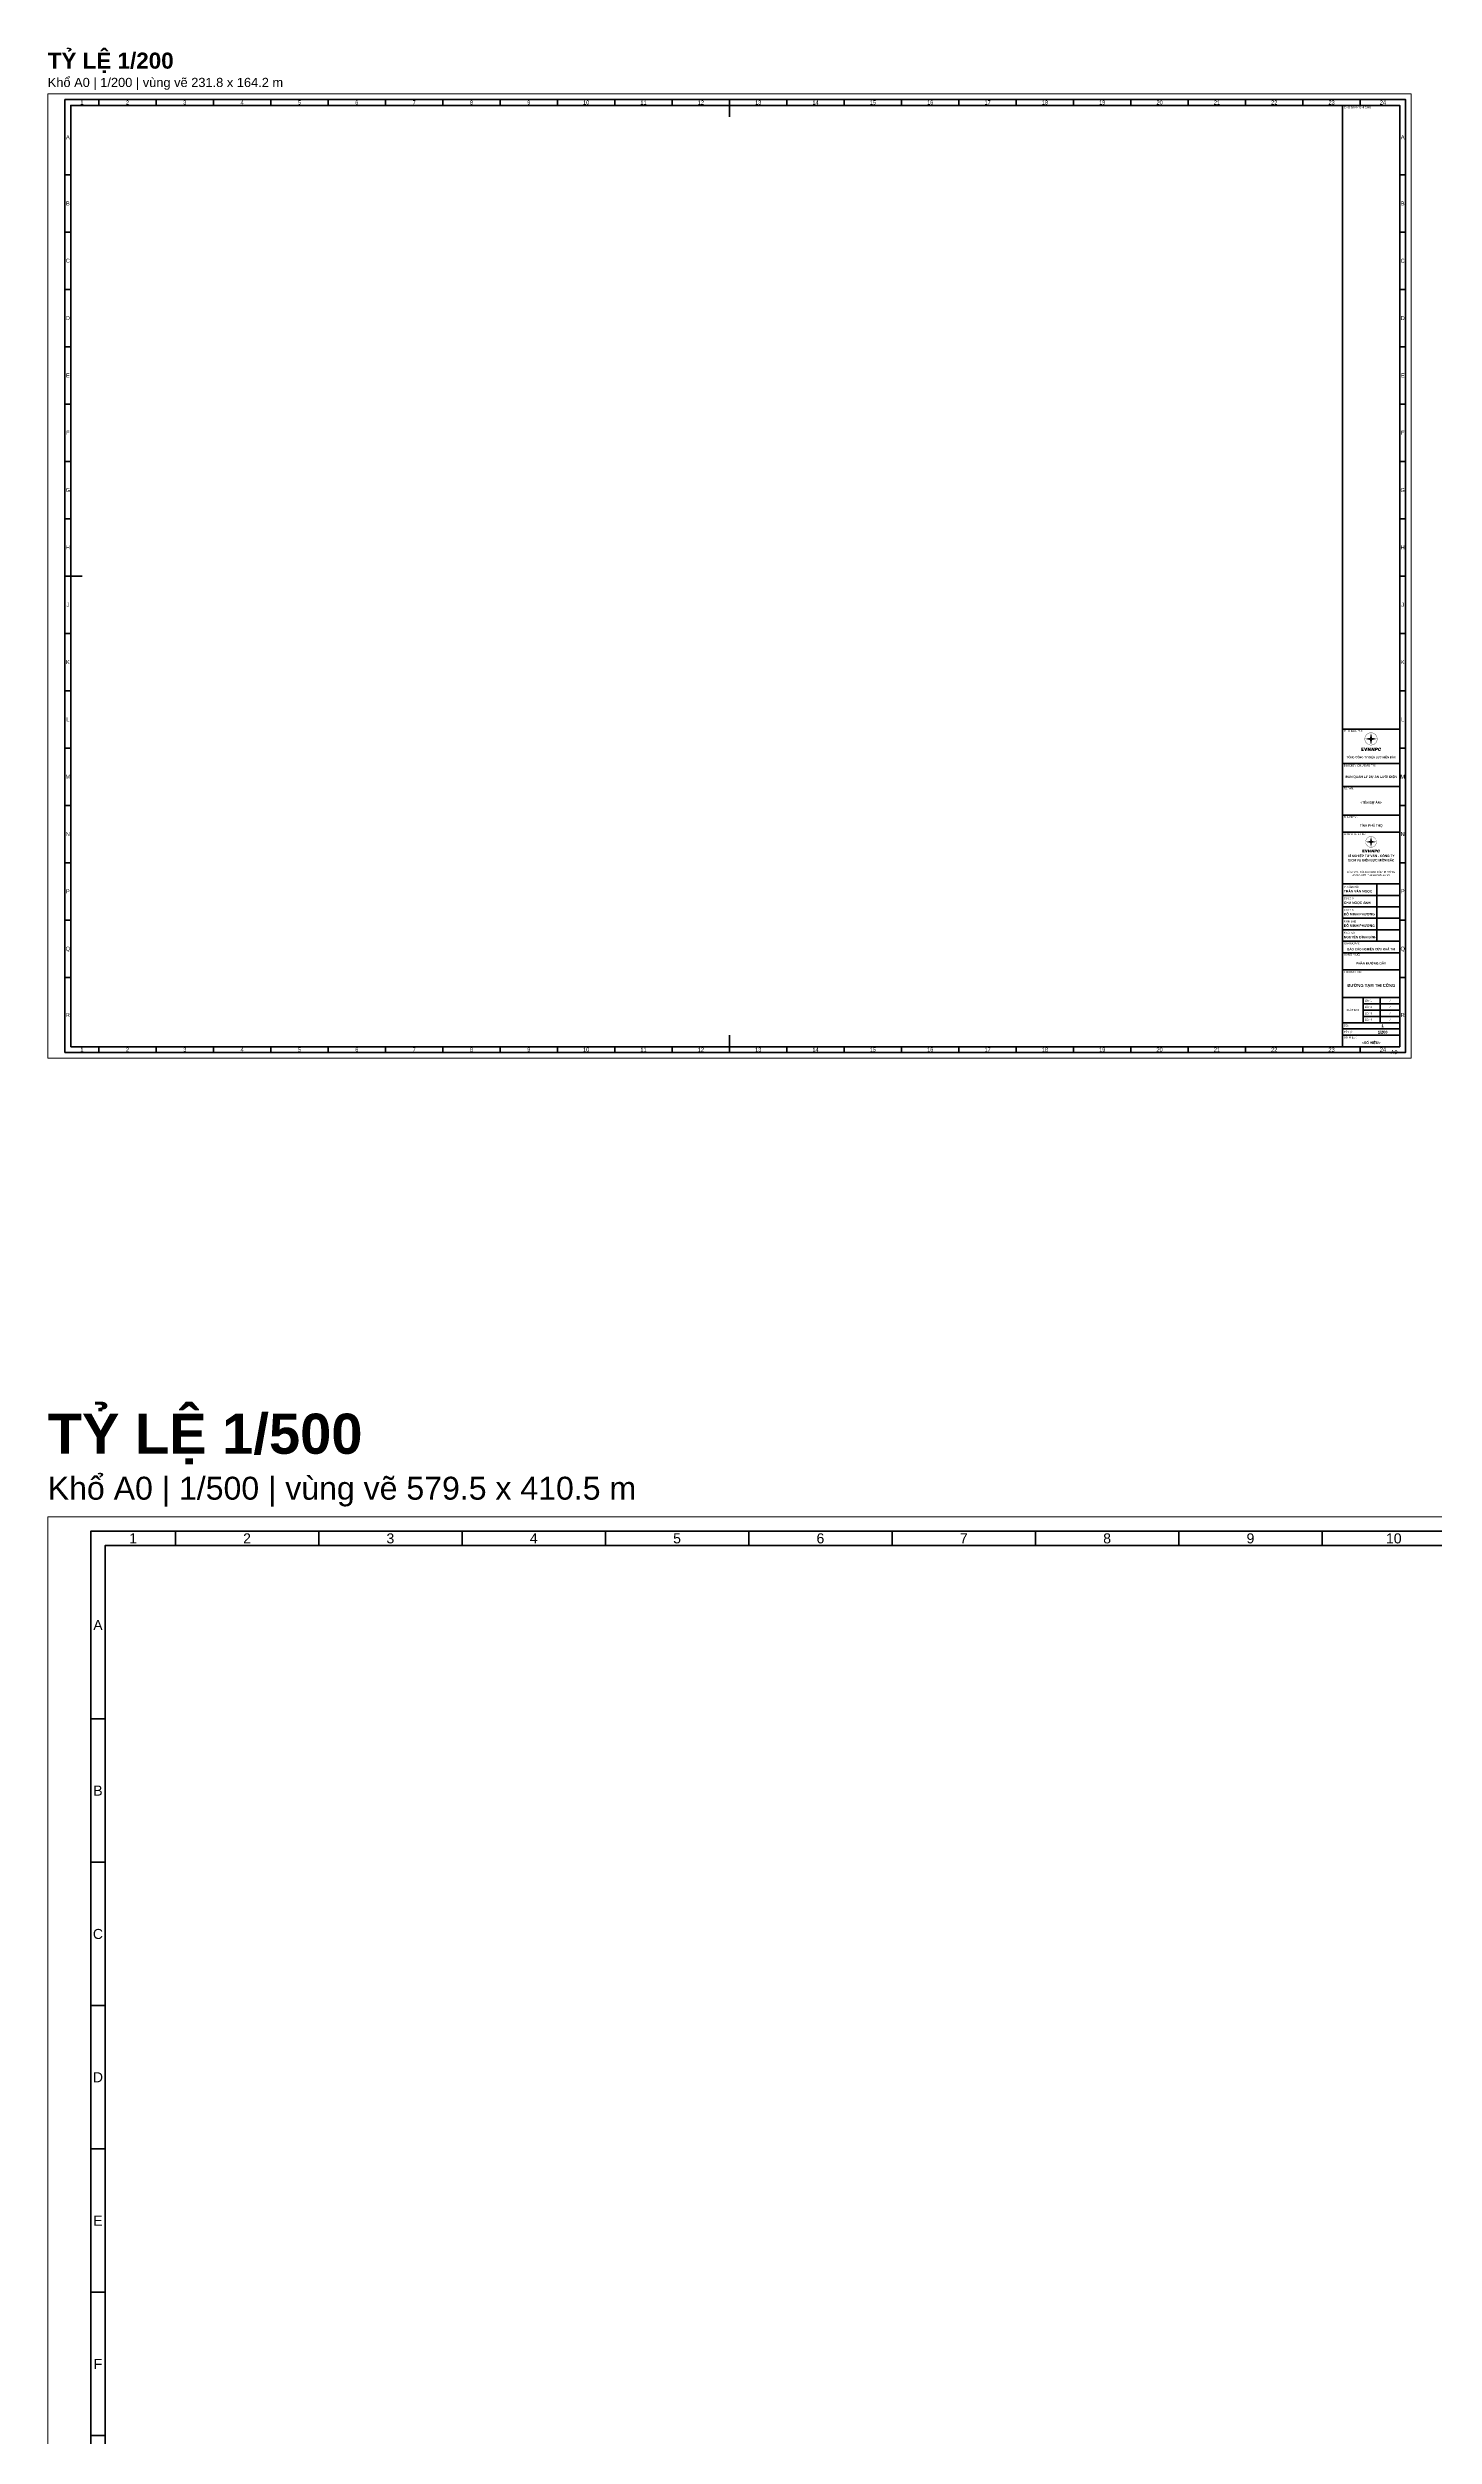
# Model space of a CAD drawing. Header units: metres. Extents: x 0 to 17070, y -8508 to 176.
# Drawn here: x 0 to 241.8, y -240.4 to 176.2 of the extents above; entities that cross this region are included whole.
import ezdxf
from ezdxf.enums import TextEntityAlignment as Align

# ---------------------------------------------------------------- set-up
doc = ezdxf.new("R2010")
doc.units = ezdxf.units.M
for name, color, linetype, lineweight in [('KB_CHU', 7, 'Continuous', 18), ('KB_DINHTAM', 7, 'Continuous', 70), ('KB_KHUNG', 7, 'Continuous', 70), ('KB_KHUNGTEN', 7, 'Continuous', 35), ('KB_LOGO_VE', 7, 'Continuous', 18), ('KB_LUOI', 7, 'Continuous', 35)]:
    doc.layers.add(name, color=color, linetype=linetype, lineweight=lineweight)
doc.layers.add('KB_MEP_GIAY', color=8, linetype='Continuous', lineweight=18, plot=False)
doc.layers.add('KB_NHAN', color=8, linetype='Continuous', lineweight=18, plot=False)
doc.styles.add('KB_ARIAL', font='arial.ttf')
doc.styles.add('KB_ARIAL_B', font='arialbd.ttf')

# ---------------------------------------------------------------- blocks, each defined once
blk = doc.blocks.new('KB_LOGO_EVN')
at = {"layer": 'KB_LOGO_VE', "true_color": 0x000f9f}
for points in [[(-4.75, 269.75), (-4, 269.5), (-3, 266.5), (28.5, 119.5), (178.5, 87.25), (178.25, 86.5), (162, 83.5), (28.25, 54.5), (-3, -92.25), (-4.25, -95.5), (-5, -94.75), (-36, 52), (-37.25, 54.75), (-186.75, 86.75), (-186, 87.75), (-183, 88.5), (-41.25, 118.5), (-36.5, 120.25)], [(-225.617, -279.5), (-305, -279.5), (-305, -182.5), (-227.467, -182.5), (-227.467, -205.133), (-273.828, -205.133), (-273.828, -219.01), (-234.599, -219.01), (-234.599, -241.643), (-273.828, -241.643), (-273.828, -256.867), (-225.617, -256.867)], [(-184.253, -279.5), (-216.746, -182.5), (-185.31, -182.5), (-168.667, -247.032), (-151.364, -182.5), (-119.928, -182.5), (-152.949, -279.5)], [(-78.608, -182.5), (-44.662, -235.446), (-45.851, -213.351), (-45.851, -182.5), (-16, -182.5), (-16, -279.5), (-45.191, -279.5), (-79.136, -226.689), (-77.947, -248.783), (-77.947, -279.5), (-107.798, -279.5), (-107.798, -182.5)]]:
    blk.add_hatch(color=174, dxfattribs=at).paths.add_polyline_path(points)
at = {"layer": 'KB_LOGO_VE', "true_color": 0xec1c24}
for points in [[(-4.75, 196.25), (-4, 196.25), (-3, 193.5), (17.5, 108.75), (105, 87.25), (104.75, 86.5), (17.25, 65.25), (-4, -22), (-5, -21.5), (-25, 62.75), (-26.5, 65.75), (-113.5, 86.75), (-113.25, 87.5), (-111, 88.25), (-26, 108.75)], [(47.833, -184.007), (72.594, -235.854), (75.228, -214.218), (80.496, -184.007), (110.262, -184.007), (93.535, -278.993), (64.428, -278.993), (39.668, -227.278), (37.034, -248.914), (31.765, -278.993), (2, -278.993), (18.727, -184.007)], [(305.868, -220.286), (276.366, -220.286), (276.432, -219.376), (276.463, -218.49), (276.46, -217.631), (276.424, -216.798), (276.353, -215.99), (276.248, -215.209), (276.11, -214.454), (275.938, -213.723), (275.731, -213.019), (275.491, -212.339), (275.217, -211.686), (274.909, -211.06), (274.567, -210.458), (274.192, -209.882), (273.782, -209.333), (273.337, -208.809), (272.861, -208.314), (272.358, -207.851), (271.824, -207.419), (271.263, -207.019), (270.672, -206.652), (270.053, -206.317), (269.404, -206.014), (268.727, -205.741), (268.021, -205.502), (267.287, -205.295), (266.523, -205.118), (265.731, -204.975), (264.91, -204.862), (264.06, -204.783), (263.181, -204.735), (262.274, -204.719), (261.199, -204.745), (260.149, -204.828), (259.123, -204.963), (258.12, -205.153), (257.144, -205.395), (256.189, -205.694), (255.261, -206.045), (254.355, -206.451), (253.474, -206.911), (252.617, -207.425), (251.784, -207.992), (250.975, -208.616), (250.192, -209.292), (249.431, -210.022), (248.695, -210.806), (247.984, -211.645), (247.296, -212.537), (246.632, -213.485), (245.994, -214.486), (245.378, -215.542), (244.787, -216.65), (244.22, -217.814), (243.679, -219.031), (243.16, -220.303), (242.666, -221.629), (242.195, -223.009), (241.749, -224.442), (241.328, -225.931), (240.931, -227.473), (240.557, -229.069), (240.208, -230.718), (239.884, -232.423), (239.756, -233.126), (239.637, -233.817), (239.525, -234.495), (239.423, -235.161), (239.328, -235.814), (239.242, -236.455), (239.163, -237.084), (239.094, -237.701), (239.031, -238.304), (238.979, -238.896), (238.932, -239.475), (238.896, -240.042), (238.867, -240.596), (238.847, -241.139), (238.835, -241.668), (238.83, -242.186), (238.845, -243.175), (238.89, -244.135), (238.965, -245.062), (239.069, -245.959), (239.204, -246.823), (239.367, -247.656), (239.561, -248.457), (239.785, -249.228), (240.039, -249.966), (240.322, -250.674), (240.635, -251.35), (240.979, -251.995), (241.351, -252.607), (241.754, -253.189), (242.187, -253.739), (242.65, -254.257), (243.142, -254.745), (243.664, -255.201), (244.215, -255.624), (244.798, -256.018), (245.409, -256.38), (246.051, -256.709), (246.723, -257.008), (247.424, -257.275), (248.155, -257.511), (248.916, -257.715), (249.706, -257.889), (250.527, -258.029), (251.377, -258.139), (252.258, -258.218), (253.168, -258.265), (254.108, -258.281), (254.964, -258.265), (255.802, -258.218), (256.622, -258.139), (257.426, -258.03), (258.211, -257.889), (258.98, -257.715), (259.73, -257.511), (260.463, -257.275), (261.179, -257.008), (261.877, -256.709), (262.557, -256.38), (263.221, -256.018), (263.866, -255.624), (264.495, -255.201), (265.104, -254.745), (265.698, -254.257), (266.273, -253.739), (266.831, -253.189), (267.373, -252.607), (267.896, -251.995), (268.401, -251.35), (268.889, -250.674), (269.36, -249.966), (269.814, -249.228), (270.249, -248.457), (270.668, -247.656), (271.069, -246.823), (271.452, -245.957), (271.818, -245.062), (272.167, -244.135), (272.498, -243.175), (272.81, -242.186), (302.707, -242.186), (302.014, -244.447), (301.254, -246.648), (300.424, -248.787), (299.525, -250.863), (298.559, -252.88), (297.525, -254.834), (296.42, -256.729), (295.25, -258.561), (294.01, -260.332), (292.701, -262.043), (291.323, -263.69), (289.878, -265.276), (288.365, -266.803), (286.783, -268.268), (285.131, -269.67), (283.413, -271.012), (281.641, -272.282), (279.83, -273.471), (277.983, -274.576), (276.098, -275.601), (274.177, -276.543), (272.216, -277.404), (270.219, -278.182), (268.184, -278.878), (266.111, -279.493), (264.001, -280.026), (261.854, -280.476), (259.668, -280.845), (257.445, -281.131), (255.185, -281.337), (252.887, -281.459), (250.552, -281.5), (248.053, -281.46), (245.625, -281.34), (243.267, -281.141), (240.982, -280.86), (238.769, -280.501), (236.626, -280.062), (234.557, -279.543), (232.558, -278.944), (230.63, -278.265), (228.773, -277.506), (226.99, -276.667), (225.276, -275.748), (223.635, -274.75), (222.066, -273.672), (220.568, -272.514), (219.141, -271.276), (217.792, -269.966), (216.533, -268.598), (215.359, -267.166), (214.271, -265.674), (213.271, -264.119), (212.358, -262.504), (211.533, -260.827), (210.794, -259.089), (210.142, -257.29), (209.577, -255.43), (209.098, -253.507), (208.706, -251.525), (208.403, -249.48), (208.186, -247.374), (208.054, -245.205), (208.011, -242.978), (208.028, -241.584), (208.077, -240.174), (208.16, -238.748), (208.275, -237.305), (208.423, -235.845), (208.604, -234.369), (208.818, -232.877), (209.065, -231.368), (209.607, -228.583), (210.244, -225.865), (210.978, -223.215), (211.806, -220.633), (212.731, -218.119), (213.75, -215.674), (214.867, -213.296), (216.078, -210.985), (217.386, -208.744), (218.788, -206.571), (220.288, -204.465), (221.882, -202.427), (223.572, -200.458), (225.357, -198.556), (227.239, -196.723), (229.216, -194.956), (231.177, -193.327), (233.175, -191.803), (235.21, -190.384), (237.283, -189.069), (239.392, -187.86), (241.539, -186.757), (243.722, -185.758), (245.942, -184.864), (248.2, -184.076), (250.495, -183.393), (252.826, -182.814), (255.195, -182.341), (257.6, -181.973), (260.043, -181.711), (262.523, -181.553), (265.04, -181.5), (267.521, -181.535), (269.924, -181.64), (272.254, -181.815), (274.506, -182.061), (276.682, -182.376), (278.781, -182.762), (280.806, -183.217), (282.754, -183.743), (284.626, -184.338), (286.42, -185.004), (288.141, -185.74), (289.784, -186.546), (291.351, -187.422), (292.841, -188.368), (294.257, -189.384), (295.595, -190.471), (296.236, -191.04), (296.855, -191.622), (297.454, -192.221), (298.033, -192.834), (298.593, -193.461), (299.132, -194.104), (299.649, -194.762), (300.147, -195.435), (300.625, -196.122), (301.081, -196.825), (301.519, -197.542), (301.935, -198.276), (302.332, -199.023), (302.707, -199.785), (303.063, -200.563), (303.397, -201.355), (303.713, -202.163), (304.008, -202.984), (304.281, -203.822), (304.536, -204.674), (304.77, -205.54), (304.983, -206.422), (305.177, -207.32), (305.35, -208.232), (305.501, -209.158), (305.633, -210.1), (305.745, -211.056), (305.837, -212.028), (305.908, -213.016), (305.959, -214.016), (305.99, -215.032), (306, -216.065), (305.992, -217.12), (305.967, -218.175), (305.926, -219.231)]]:
    blk.add_hatch(color=240, dxfattribs=at).paths.add_polyline_path(points)
at = {"layer": 'KB_LOGO_VE', "true_color": 0xfff100}
blk.add_hatch(color=2, dxfattribs=at).paths.add_polyline_path([(-4.5, 132.25), (-3.5, 131.25), (6, 99.25), (7, 97.75), (40.75, 87.5), (40.5, 86.5), (10, 77.5), (6.25, 75.75), (-3, 44.5), (-4.25, 42), (-5, 42.5), (-14, 73.25), (-15.5, 76.5), (-49.5, 87), (-46.5, 88.5), (-15, 98.25)])
at = {"layer": 'KB_LOGO_VE', "true_color": 0xec1c24}
h = blk.add_hatch(color=240, dxfattribs=at)
h.paths.add_polyline_path([(141.214, -278.993), (110.132, -278.993), (126.858, -184.007), (172.56, -184.007), (173.655, -184.013), (174.733, -184.033), (175.793, -184.068), (176.838, -184.114), (177.866, -184.175), (178.877, -184.247), (179.871, -184.335), (180.849, -184.435), (181.81, -184.549), (182.754, -184.676), (183.682, -184.818), (184.593, -184.971), (185.487, -185.14), (186.364, -185.319), (187.225, -185.514), (188.068, -185.722), (188.894, -185.943), (189.706, -186.177), (190.5, -186.426), (191.277, -186.686), (192.037, -186.962), (192.78, -187.249), (193.507, -187.55), (194.217, -187.865), (194.91, -188.194), (195.587, -188.535), (196.247, -188.89), (196.891, -189.259), (197.516, -189.64), (198.125, -190.036), (198.72, -190.445), (199.296, -190.867), (199.831, -191.276), (200.348, -191.696), (200.85, -192.128), (201.334, -192.572), (201.8, -193.025), (202.249, -193.49), (202.682, -193.965), (203.099, -194.453), (203.497, -194.952), (203.879, -195.461), (204.245, -195.981), (204.594, -196.513), (204.925, -197.054), (205.237, -197.608), (205.535, -198.174), (205.815, -198.749), (206.079, -199.336), (206.324, -199.933), (206.554, -200.542), (206.767, -201.164), (206.961, -201.794), (207.139, -202.437), (207.3, -203.09), (207.445, -203.754), (207.572, -204.429), (207.682, -205.116), (207.776, -205.814), (207.853, -206.523), (207.913, -207.242), (207.954, -207.973), (207.98, -208.715), (207.988, -209.468), (207.979, -210.263), (207.947, -211.068), (207.896, -211.879), (207.824, -212.701), (207.732, -213.528), (207.618, -214.366), (207.485, -215.21), (207.33, -216.065), (206.935, -218.118), (206.474, -220.107), (205.947, -222.029), (205.354, -223.888), (204.696, -225.68), (203.971, -227.407), (203.181, -229.069), (202.325, -230.667), (201.403, -232.199), (200.415, -233.665), (199.362, -235.067), (198.242, -236.404), (197.057, -237.674), (195.806, -238.881), (194.489, -240.022), (193.106, -241.098), (191.657, -242.109), (190.142, -243.053), (188.562, -243.934), (186.916, -244.749), (185.203, -245.497), (183.425, -246.182), (181.582, -246.802), (179.672, -247.356), (177.696, -247.844), (175.655, -248.268), (173.547, -248.627), (171.374, -248.921), (169.135, -249.148), (166.831, -249.312), (164.46, -249.409), (162.023, -249.442), (146.35, -249.442)])
h.paths.add_polyline_path([(150.302, -227.278), (163.209, -227.278), (163.981, -227.267), (164.731, -227.235), (165.462, -227.181), (166.172, -227.105), (166.862, -227.008), (167.53, -226.889), (168.179, -226.747), (168.806, -226.586), (169.414, -226.401), (170, -226.197), (170.566, -225.969), (171.111, -225.72), (171.636, -225.45), (172.14, -225.158), (172.624, -224.843), (173.087, -224.508), (173.529, -224.15), (173.951, -223.772), (174.353, -223.372), (174.733, -222.95), (175.093, -222.506), (175.433, -222.041), (175.752, -221.553), (176.05, -221.045), (176.328, -220.514), (176.585, -219.963), (176.822, -219.389), (177.038, -218.794), (177.234, -218.177), (177.408, -217.539), (177.561, -216.878), (177.696, -216.197), (177.754, -215.735), (177.795, -215.273), (177.82, -214.811), (177.828, -214.35), (177.813, -213.847), (177.769, -213.359), (177.696, -212.889), (177.594, -212.432), (177.461, -211.993), (177.299, -211.569), (177.11, -211.162), (176.89, -210.771), (176.641, -210.395), (176.361, -210.036), (176.053, -209.693), (175.717, -209.364), (175.35, -209.053), (174.953, -208.758), (174.529, -208.479), (174.074, -208.215), (173.59, -207.968), (173.077, -207.735), (172.535, -207.519), (171.964, -207.32), (171.361, -207.137), (170.731, -206.968), (170.072, -206.817), (169.382, -206.681), (168.665, -206.561), (167.915, -206.457), (167.138, -206.37), (166.333, -206.297), (165.497, -206.241), (164.631, -206.202), (163.737, -206.178), (162.814, -206.17), (153.989, -206.17)], flags=0)
at = {"layer": 'KB_LOGO_VE', "color": 174, "true_color": 0x000f9f, "const_width": 8.88}
blk.add_lwpolyline([(-193.56, 87, 1), (184.56, 87, 1)], format="xyb", close=True, dxfattribs=at)
blk = doc.blocks.new('KB_A0', base_point=(20, 10))
at = {"layer": 'KB_DINHTAM'}
for p, q in [((594.5, 836), (594.5, 821)), ((15, 420.5), (30, 420.5)), ((1184, 420.5), (1179, 420.5)), ((594.5, 5), (594.5, 20))]:
    blk.add_line(p, q, dxfattribs=at)
at = {"layer": 'KB_KHUNG'}
for points in [[(20, 10), (1179, 10), (1179, 831), (20, 831)], [(1129, 10), (1179, 10), (1179, 831), (1129, 831)]]:
    blk.add_lwpolyline(points, close=True, dxfattribs=at)
at = {"layer": 'KB_KHUNGTEN'}
for p, q in [((1159, 102), (1159, 152)), ((1147, 31), (1147, 53)), ((1162, 31), (1162, 53)), ((1147, 47.5), (1179, 47.5)), ((1147, 42), (1179, 42)), ((1147, 36.5), (1179, 36.5))]:
    blk.add_line(p, q, dxfattribs=at)
for points in [[(1129, 287), (1179, 287), (1179, 831), (1129, 831)], [(1129, 257), (1179, 257), (1179, 287), (1129, 287)], [(1129, 237), (1179, 237), (1179, 257), (1129, 257)], [(1129, 212), (1179, 212), (1179, 237), (1129, 237)], [(1129, 197), (1179, 197), (1179, 212), (1129, 212)], [(1129, 152), (1179, 152), (1179, 197), (1129, 197)], [(1129, 142), (1179, 142), (1179, 152), (1129, 152)], [(1129, 132), (1179, 132), (1179, 142), (1129, 142)], [(1129, 122), (1179, 122), (1179, 132), (1129, 132)], [(1129, 112), (1179, 112), (1179, 122), (1129, 122)], [(1129, 102), (1179, 102), (1179, 112), (1129, 112)], [(1129, 92), (1179, 92), (1179, 102), (1129, 102)], [(1129, 77), (1179, 77), (1179, 92), (1129, 92)], [(1129, 53), (1179, 53), (1179, 77), (1129, 77)], [(1129, 31), (1179, 31), (1179, 53), (1129, 53)], [(1129, 25.5), (1179, 25.5), (1179, 31), (1129, 31)], [(1129, 20), (1179, 20), (1179, 25.5), (1129, 25.5)], [(1129, 10), (1179, 10), (1179, 20), (1129, 20)]]:
    blk.add_lwpolyline(points, close=True, dxfattribs=at)
at = {"layer": 'KB_LUOI'}
for p, q in [((44.5, 831), (44.5, 836)), ((94.5, 831), (94.5, 836)), ((144.5, 831), (144.5, 836)), ((194.5, 831), (194.5, 836)), ((244.5, 831), (244.5, 836)), ((294.5, 831), (294.5, 836)), ((344.5, 831), (344.5, 836)), ((394.5, 831), (394.5, 836)), ((444.5, 831), (444.5, 836)), ((494.5, 831), (494.5, 836)), ((544.5, 831), (544.5, 836)), ((594.5, 831), (594.5, 836)), ((644.5, 831), (644.5, 836)), ((694.5, 831), (694.5, 836)), ((744.5, 831), (744.5, 836)), ((794.5, 831), (794.5, 836)), ((844.5, 831), (844.5, 836)), ((894.5, 831), (894.5, 836)), ((944.5, 831), (944.5, 836)), ((994.5, 831), (994.5, 836)), ((1044.5, 831), (1044.5, 836)), ((1094.5, 831), (1094.5, 836)), ((1144.5, 831), (1144.5, 836)), ((15, 770.5), (20, 770.5)), ((1179, 770.5), (1184, 770.5)), ((15, 720.5), (20, 720.5)), ((1179, 720.5), (1184, 720.5)), ((15, 670.5), (20, 670.5)), ((1179, 670.5), (1184, 670.5)), ((15, 620.5), (20, 620.5)), ((1179, 620.5), (1184, 620.5)), ((15, 570.5), (20, 570.5)), ((1179, 570.5), (1184, 570.5)), ((15, 520.5), (20, 520.5)), ((1179, 520.5), (1184, 520.5)), ((15, 470.5), (20, 470.5)), ((1179, 470.5), (1184, 470.5)), ((15, 420.5), (20, 420.5)), ((1179, 420.5), (1184, 420.5)), ((15, 370.5), (20, 370.5)), ((1179, 370.5), (1184, 370.5)), ((15, 320.5), (20, 320.5)), ((1179, 320.5), (1184, 320.5)), ((15, 270.5), (20, 270.5)), ((1179, 270.5), (1184, 270.5)), ((15, 220.5), (20, 220.5)), ((1179, 220.5), (1184, 220.5)), ((15, 170.5), (20, 170.5)), ((1179, 170.5), (1184, 170.5)), ((15, 120.5), (20, 120.5)), ((1179, 120.5), (1184, 120.5)), ((15, 70.5), (20, 70.5)), ((1179, 70.5), (1184, 70.5)), ((44.5, 5), (44.5, 10)), ((94.5, 5), (94.5, 10)), ((144.5, 5), (144.5, 10)), ((194.5, 5), (194.5, 10)), ((244.5, 5), (244.5, 10)), ((294.5, 5), (294.5, 10)), ((344.5, 5), (344.5, 10)), ((394.5, 5), (394.5, 10)), ((444.5, 5), (444.5, 10)), ((494.5, 5), (494.5, 10)), ((544.5, 5), (544.5, 10)), ((594.5, 5), (594.5, 10)), ((644.5, 5), (644.5, 10)), ((694.5, 5), (694.5, 10)), ((744.5, 5), (744.5, 10)), ((794.5, 5), (794.5, 10)), ((844.5, 5), (844.5, 10)), ((894.5, 5), (894.5, 10)), ((944.5, 5), (944.5, 10)), ((994.5, 5), (994.5, 10)), ((1044.5, 5), (1044.5, 10)), ((1094.5, 5), (1094.5, 10)), ((1144.5, 5), (1144.5, 10))]:
    blk.add_line(p, q, dxfattribs=at)
blk.add_lwpolyline([(15, 5), (1184, 5), (1184, 836), (15, 836)], close=True, dxfattribs=at)
at = {"layer": 'KB_MEP_GIAY'}
blk.add_lwpolyline([(0, 0), (1189, 0), (1189, 841), (0, 841)], close=True, dxfattribs=at)
at = {"layer": 'KB_LOGO_VE'}
for p, xscale, yscale, zscale in [((1154, 276), 0.02846975088967971, 0.02846975088967971, 0.02846975088967971), ((1154, 186.5), 0.02491103202846975, 0.02491103202846975, 0.02491103202846975)]:
    blk.add_blockref('KB_LOGO_EVN', p, dxfattribs=dict(at, xscale=xscale, yscale=yscale, zscale=zscale))
at = {"layer": 'KB_CHU', "style": 'KB_ARIAL'}
for s, height, p in [('1', 3.5, (29.75, 833.5)), ('2', 3.5, (69.5, 833.5)), ('3', 3.5, (119.5, 833.5)), ('4', 3.5, (169.5, 833.5)), ('5', 3.5, (219.5, 833.5)), ('6', 3.5, (269.5, 833.5)), ('7', 3.5, (319.5, 833.5)), ('8', 3.5, (369.5, 833.5)), ('9', 3.5, (419.5, 833.5)), ('10', 3.5, (469.5, 833.5)), ('11', 3.5, (519.5, 833.5)), ('12', 3.5, (569.5, 833.5)), ('13', 3.5, (619.5, 833.5)), ('14', 3.5, (669.5, 833.5)), ('15', 3.5, (719.5, 833.5)), ('16', 3.5, (769.5, 833.5)), ('17', 3.5, (819.5, 833.5)), ('18', 3.5, (869.5, 833.5)), ('19', 3.5, (919.5, 833.5)), ('20', 3.5, (969.5, 833.5)), ('21', 3.5, (1019.5, 833.5)), ('22', 3.5, (1069.5, 833.5)), ('23', 3.5, (1119.5, 833.5)), ('24', 3.5, (1164.25, 833.5)), ('A', 3.5, (17.5, 803.25)), ('A', 3.5, (1181.5, 803.25)), ('B', 3.5, (17.5, 745.5)), ('B', 3.5, (1181.5, 745.5)), ('C', 3.5, (17.5, 695.5)), ('C', 3.5, (1181.5, 695.5)), ('D', 3.5, (17.5, 645.5)), ('D', 3.5, (1181.5, 645.5)), ('E', 3.5, (17.5, 595.5)), ('E', 3.5, (1181.5, 595.5)), ('F', 3.5, (17.5, 545.5)), ('F', 3.5, (1181.5, 545.5)), ('G', 3.5, (17.5, 495.5)), ('G', 3.5, (1181.5, 495.5)), ('H', 3.5, (17.5, 445.5)), ('H', 3.5, (1181.5, 445.5)), ('J', 3.5, (17.5, 395.5)), ('J', 3.5, (1181.5, 395.5)), ('K', 3.5, (17.5, 345.5)), ('K', 3.5, (1181.5, 345.5)), ('L', 3.5, (17.5, 295.5)), ('L', 3.5, (1181.5, 295.5)), ('M', 3.5, (17.5, 245.5)), ('M', 3.5, (1181.5, 245.5)), ('N', 3.5, (17.5, 195.5)), ('N', 3.5, (1181.5, 195.5)), ('P', 3.5, (17.5, 145.5)), ('P', 3.5, (1181.5, 145.5)), ('Q', 3.5, (17.5, 95.5)), ('Q', 3.5, (1181.5, 95.5)), ('XUẤT BẢN', 1.6, (1138, 42)), ('R', 3.5, (17.5, 37.75)), ('R', 3.5, (1181.5, 37.75)), ('1', 3.5, (29.75, 7.5)), ('2', 3.5, (69.5, 7.5)), ('3', 3.5, (119.5, 7.5)), ('4', 3.5, (169.5, 7.5)), ('5', 3.5, (219.5, 7.5)), ('6', 3.5, (269.5, 7.5)), ('7', 3.5, (319.5, 7.5)), ('8', 3.5, (369.5, 7.5)), ('9', 3.5, (419.5, 7.5)), ('10', 3.5, (469.5, 7.5)), ('11', 3.5, (519.5, 7.5)), ('12', 3.5, (569.5, 7.5)), ('13', 3.5, (619.5, 7.5)), ('14', 3.5, (669.5, 7.5)), ('15', 3.5, (719.5, 7.5)), ('16', 3.5, (769.5, 7.5)), ('17', 3.5, (819.5, 7.5)), ('18', 3.5, (869.5, 7.5)), ('19', 3.5, (919.5, 7.5)), ('20', 3.5, (969.5, 7.5)), ('21', 3.5, (1019.5, 7.5)), ('22', 3.5, (1069.5, 7.5)), ('23', 3.5, (1119.5, 7.5)), ('24', 3.5, (1164.25, 7.5))]:
    blk.add_text(s, height=height, dxfattribs=at).set_placement(p, align=Align.MIDDLE_CENTER)
for s, height, p in [('CHÚ GIẢI / GHI CHÚ', 1.8, (1130.2, 830.2)), ('CHỦ ĐẦU TƯ:', 1.8, (1130.2, 286.2)), ('ĐẠI DIỆN CHỦ ĐẦU TƯ:', 1.8, (1130.2, 256.2)), ('DỰ ÁN:', 1.8, (1130.2, 236.2)), ('ĐỊA ĐIỂM:', 1.8, (1130.2, 211.2)), ('ĐƠN VỊ THIẾT KẾ:', 1.6, (1130.2, 196.2)), ('GIAI ĐOẠN:', 1.8, (1130.2, 101.2)), ('HẠNG MỤC:', 1.8, (1130.2, 91.2)), ('TÊN BẢN VẼ:', 1.8, (1130.2, 76.2)), ('SỐ HIỆU:', 1.8, (1130.2, 19.2))]:
    blk.add_text(s, height=height, dxfattribs=at).set_placement(p, align=Align.TOP_LEFT)
for s, p in [('Lần 1', (1148.5, 50.25)), ('Lần 2', (1148.5, 44.75)), ('Lần 3', (1148.5, 39.25)), ('Lần 4', (1148.5, 33.75)), ('TỜ:', (1130.2, 28.25)), ('TỶ LỆ:', (1130.2, 22.75))]:
    blk.add_text(s, height=1.8, dxfattribs=at).set_placement(p, align=Align.MIDDLE_LEFT)
blk.add_text('A0', height=3.5, dxfattribs=at).set_placement((1177, 2.5), align=Align.BOTTOM_RIGHT)
at = {"layer": 'KB_CHU'}
for tag, height, style, p in [('GHI_CHU', 1.8, 'KB_ARIAL', (1154, 557.5)), ('NGAY_1', 1.9, 'KB_ARIAL', (1170.5, 50.25)), ('NGAY_2', 1.9, 'KB_ARIAL', (1170.5, 44.75)), ('NGAY_3', 1.9, 'KB_ARIAL', (1170.5, 39.25)), ('NGAY_4', 1.9, 'KB_ARIAL', (1170.5, 33.75)), ('TO', 2.4, 'KB_ARIAL_B', (1164, 28.25)), ('TY_LE', 2.4, 'KB_ARIAL_B', (1164, 22.75))]:
    blk.add_attdef(tag, text='', height=height, dxfattribs=dict(at, style=style)).set_placement(p, align=Align.MIDDLE_CENTER)
for tag, p, height, style in [('CHU_DAU_TU_001', (1132.64, 261.66), 1.7, 'KB_ARIAL_B'), ('DAI_DIEN_CDT_001', (1131.65, 244.52), 2, 'KB_ARIAL_B'), ('DU_AN_001', (1133.32, 223.68), 2, 'KB_ARIAL_B'), ('DU_AN_002', (1146.86, 220.32), 2, 'KB_ARIAL_B'), ('DIA_DIEM_001', (1144.12, 202.02), 2, 'KB_ARIAL_B'), ('DON_VI_TK_001', (1133.59, 175.44), 2, 'KB_ARIAL_B'), ('DON_VI_TK_002', (1133.8, 171.59), 2, 'KB_ARIAL_B'), ('DIA_CHI_TK_001', (1133.16, 161.67), 1.5, 'KB_ARIAL'), ('DIA_CHI_TK_002', (1137.01, 158.79), 1.5, 'KB_ARIAL'), ('GIAI_DOAN_001', (1133.04, 94.08), 1.9, 'KB_ARIAL_B'), ('HANG_MUC_001', (1140.76, 81.76), 2, 'KB_ARIAL_B'), ('TEN_BAN_VE_001', (1133.2, 62.22), 2.6, 'KB_ARIAL_B'), ('SO_HIEU_001', (1145.89, 12.42), 2.2, 'KB_ARIAL_B')]:
    blk.add_attdef(tag, p, '', height=height, dxfattribs=dict(at, style=style))
for tag, height, style, p in [('VAITRO_1', 1.7, 'KB_ARIAL', (1130.2, 149.4)), ('TEN_1', 2.1, 'KB_ARIAL_B', (1130.2, 145.6)), ('VAITRO_2', 1.7, 'KB_ARIAL', (1130.2, 139.4)), ('TEN_2', 2.1, 'KB_ARIAL_B', (1130.2, 135.6)), ('VAITRO_3', 1.7, 'KB_ARIAL', (1130.2, 129.4)), ('TEN_3', 2.1, 'KB_ARIAL_B', (1130.2, 125.6)), ('VAITRO_4', 1.7, 'KB_ARIAL', (1130.2, 119.4)), ('TEN_4', 2.1, 'KB_ARIAL_B', (1130.2, 115.6)), ('VAITRO_5', 1.7, 'KB_ARIAL', (1130.2, 109.4)), ('TEN_5', 2.1, 'KB_ARIAL_B', (1130.2, 105.6))]:
    blk.add_attdef(tag, text='', height=height, dxfattribs=dict(at, style=style)).set_placement(p, align=Align.MIDDLE_LEFT)

msp = doc.modelspace()

# ---------------------------------------------------------------- block references
ref = msp.add_blockref('KB_A0', (4, 2), dxfattribs=dict(xscale=0.2, yscale=0.2, zscale=0.2))
ref.add_attrib('CHU_DAU_TU_001', 'TỔNG CÔNG TY ĐIỆN LỰC MIỀN BẮC', (226.53, 52.33), dxfattribs={"layer": 'KB_CHU', "height": 0.34, "style": 'KB_ARIAL_B'})
ref.add_attrib('DAI_DIEN_CDT_001', 'BAN QUẢN LÝ DỰ ÁN LƯỚI ĐIỆN', (226.33, 48.9), dxfattribs={"layer": 'KB_CHU', "height": 0.4, "style": 'KB_ARIAL_B'})
ref.add_attrib('DU_AN_001', '<TÊN DỰ ÁN>', (228.92, 44.4), dxfattribs={"layer": 'KB_CHU', "height": 0.4, "style": 'KB_ARIAL_B'})
ref.add_attrib('DIA_DIEM_001', 'TỈNH PHÚ THỌ', (228.82, 40.4), dxfattribs={"layer": 'KB_CHU', "height": 0.4, "style": 'KB_ARIAL_B'})
ref.add_attrib('DON_VI_TK_001', 'XÍ NGHIỆP TƯ VẤN - CÔNG TY', (226.72, 35.09), dxfattribs={"layer": 'KB_CHU', "height": 0.4, "style": 'KB_ARIAL_B'})
ref.add_attrib('DIA_CHI_TK_001', 'LÔ 2, VP2, BÁN ĐẢO LINH ĐÀM, PHƯỜNG', (226.63, 32.33), dxfattribs={"layer": 'KB_CHU', "height": 0.3, "style": 'KB_ARIAL'})
ref.add_attrib('VAITRO_1', 'P. Giám đốc', dxfattribs={"layer": 'KB_CHU', "height": 0.34, "style": 'KB_ARIAL'}).set_placement((226.04, 29.88), align=Align.MIDDLE_LEFT)
ref.add_attrib('TEN_1', 'TRẦN VĂN NGỌC', dxfattribs={"layer": 'KB_CHU', "height": 0.42, "style": 'KB_ARIAL_B'}).set_placement((226.04, 29.12), align=Align.MIDDLE_LEFT)
ref.add_attrib('VAITRO_2', 'C.N.D.A', dxfattribs={"layer": 'KB_CHU', "height": 0.34, "style": 'KB_ARIAL'}).set_placement((226.04, 27.88), align=Align.MIDDLE_LEFT)
ref.add_attrib('TEN_2', 'CHU NGỌC ÁNH', dxfattribs={"layer": 'KB_CHU', "height": 0.42, "style": 'KB_ARIAL_B'}).set_placement((226.04, 27.12), align=Align.MIDDLE_LEFT)
ref.add_attrib('VAITRO_3', 'C.N.K.S', dxfattribs={"layer": 'KB_CHU', "height": 0.34, "style": 'KB_ARIAL'}).set_placement((226.04, 25.88), align=Align.MIDDLE_LEFT)
ref.add_attrib('TEN_3', 'ĐỖ MINH PHƯƠNG', dxfattribs={"layer": 'KB_CHU', "height": 0.42, "style": 'KB_ARIAL_B'}).set_placement((226.04, 25.12), align=Align.MIDDLE_LEFT)
ref.add_attrib('VAITRO_4', 'Kiểm soát', dxfattribs={"layer": 'KB_CHU', "height": 0.34, "style": 'KB_ARIAL'}).set_placement((226.04, 23.88), align=Align.MIDDLE_LEFT)
ref.add_attrib('TEN_4', 'ĐỖ MINH PHƯƠNG', dxfattribs={"layer": 'KB_CHU', "height": 0.42, "style": 'KB_ARIAL_B'}).set_placement((226.04, 23.12), align=Align.MIDDLE_LEFT)
ref.add_attrib('VAITRO_5', 'Khảo sát', dxfattribs={"layer": 'KB_CHU', "height": 0.34, "style": 'KB_ARIAL'}).set_placement((226.04, 21.88), align=Align.MIDDLE_LEFT)
ref.add_attrib('TEN_5', 'NGUYỄN ĐÌNH BÌNH', dxfattribs={"layer": 'KB_CHU', "height": 0.42, "style": 'KB_ARIAL_B'}).set_placement((226.04, 21.12), align=Align.MIDDLE_LEFT)
ref.add_attrib('GIAI_DOAN_001', 'BÁO CÁO NGHIÊN CỨU KHẢ THI', (226.61, 18.82), dxfattribs={"layer": 'KB_CHU', "height": 0.38, "style": 'KB_ARIAL_B'})
ref.add_attrib('HANG_MUC_001', 'PHẦN ĐƯỜNG DÂY', (228.15, 16.35), dxfattribs={"layer": 'KB_CHU', "height": 0.4, "style": 'KB_ARIAL_B'})
ref.add_attrib('TEN_BAN_VE_001', 'ĐƯỜNG TẠM THI CÔNG', (226.64, 12.44), dxfattribs={"layer": 'KB_CHU', "height": 0.52, "style": 'KB_ARIAL_B'})
ref.add_attrib('NGAY_1', '/', dxfattribs={"layer": 'KB_CHU', "height": 0.38, "style": 'KB_ARIAL'}).set_placement((234.1, 10.05), align=Align.MIDDLE_CENTER)
ref.add_attrib('NGAY_2', '/', dxfattribs={"layer": 'KB_CHU', "height": 0.38, "style": 'KB_ARIAL'}).set_placement((234.1, 8.95), align=Align.MIDDLE_CENTER)
ref.add_attrib('NGAY_3', '/', dxfattribs={"layer": 'KB_CHU', "height": 0.38, "style": 'KB_ARIAL'}).set_placement((234.1, 7.85), align=Align.MIDDLE_CENTER)
ref.add_attrib('NGAY_4', '/', dxfattribs={"layer": 'KB_CHU', "height": 0.38, "style": 'KB_ARIAL'}).set_placement((234.1, 6.75), align=Align.MIDDLE_CENTER)
ref.add_attrib('TO', '1', dxfattribs={"layer": 'KB_CHU', "height": 0.48, "style": 'KB_ARIAL_B'}).set_placement((232.8, 5.65), align=Align.MIDDLE_CENTER)
ref.add_attrib('TY_LE', '1/200', dxfattribs={"layer": 'KB_CHU', "height": 0.48, "style": 'KB_ARIAL_B'}).set_placement((232.8, 4.55), align=Align.MIDDLE_CENTER)
ref.add_attrib('SO_HIEU_001', '<SỐ HIỆU>', (229.18, 2.48), dxfattribs={"layer": 'KB_CHU', "height": 0.44, "style": 'KB_ARIAL_B'})
ref.add_attrib('DON_VI_TK_002', 'DỊCH VỤ ĐIỆN LỰC MIỀN BẮC', (226.76, 34.32), dxfattribs={"layer": 'KB_CHU', "height": 0.4, "style": 'KB_ARIAL_B'})
ref.add_attrib('DIA_CHI_TK_002', 'HOÀNG LIỆT, THÀNH PHỐ HÀ NỘI', (227.4, 31.76), dxfattribs={"layer": 'KB_CHU', "height": 0.3, "style": 'KB_ARIAL'})
at = {"xscale": 0.5, "yscale": 0.5, "zscale": 0.5}
msp.add_blockref('KB_A0', (10, -495.5), dxfattribs=at)

# ---------------------------------------------------------------- texts
at = {"layer": 'KB_NHAN'}
for s, height, style, p in [('TỶ LỆ 1/200', 2.8, 'KB_ARIAL_B', (0, 172.6)), ('Khổ A0 | 1/200 | vùng vẽ 231.8 x 164.2 m', 1.6, 'KB_ARIAL', (0, 169.4)), ('TỶ LỆ 1/500', 7, 'KB_ARIAL_B', (0, -69)), ('Khổ A0 | 1/500 | vùng vẽ 579.5 x 410.5 m', 4, 'KB_ARIAL', (0, -77))]:
    msp.add_text(s, height=height, dxfattribs=dict(at, style=style)).set_placement(p)

doc.saveas('drawing.dxf')
